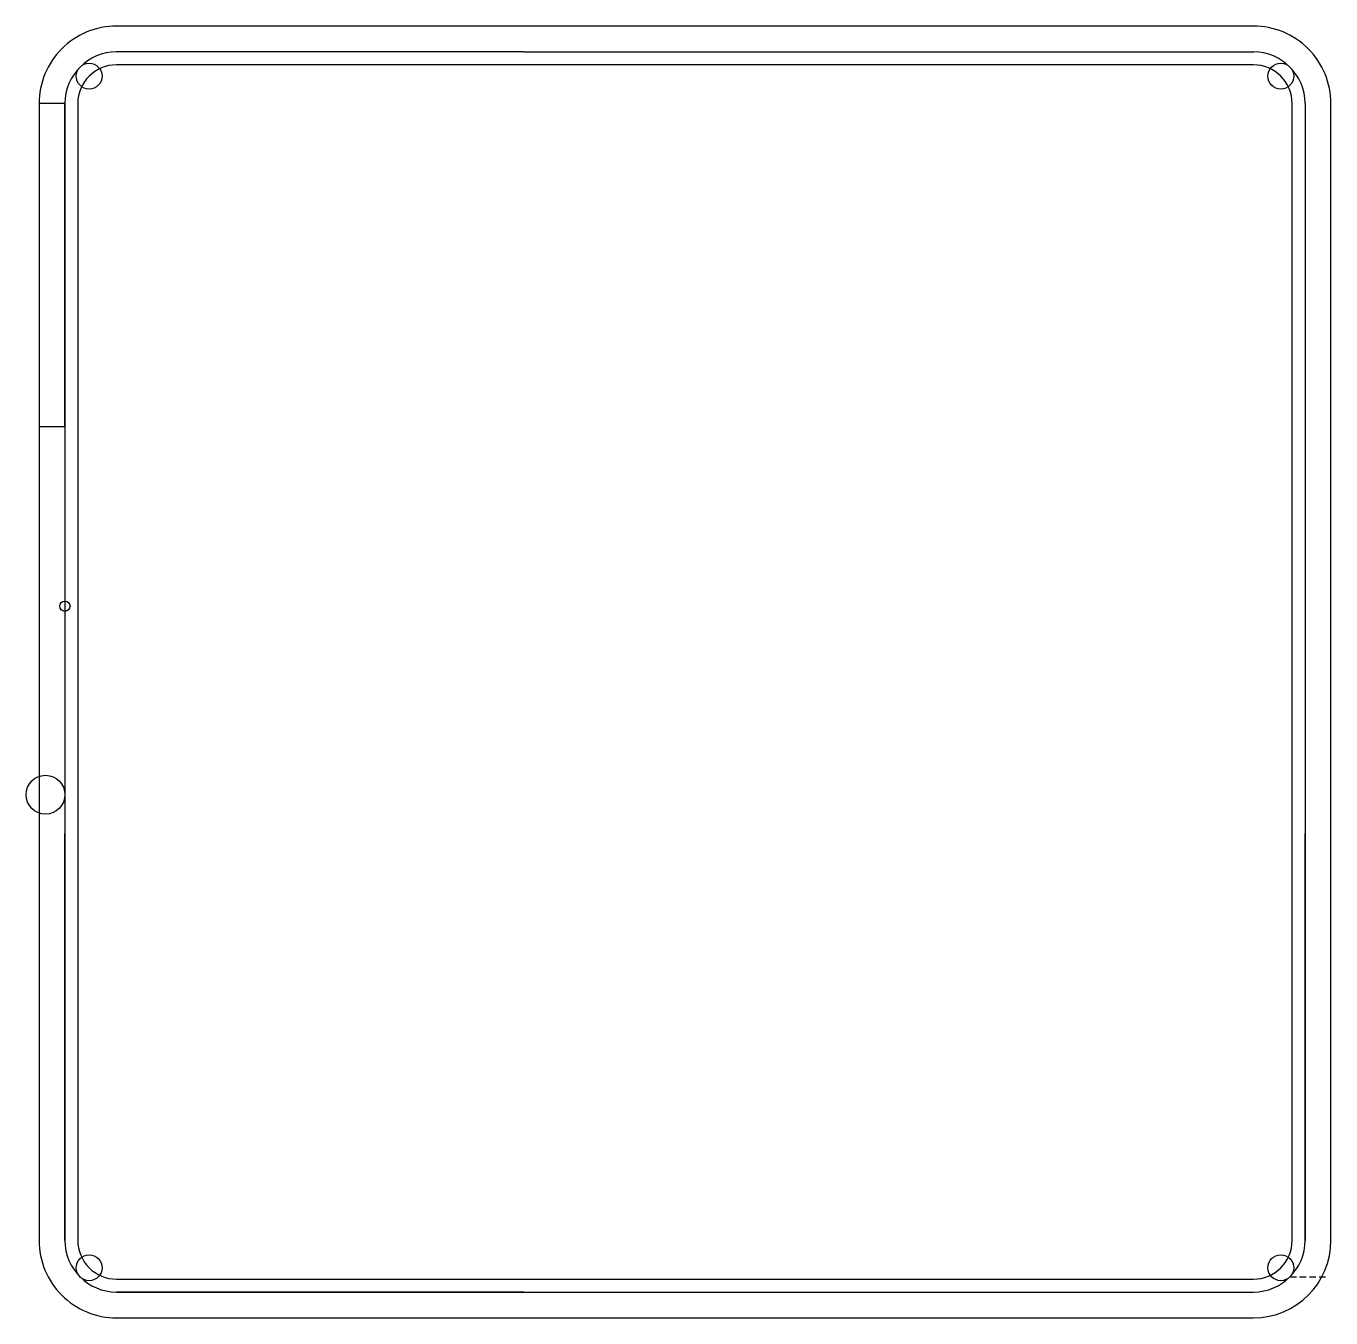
# Model space of a CAD drawing. Header units: millimetres. Extents: x -4 to 97, y -3 to 97.
import ezdxf

# ---------------------------------------------------------------- set-up
doc = ezdxf.new("R2010")
doc.units = ezdxf.units.MM
doc.linetypes.add('DASHED', pattern=[0.75, 0.5, -0.25])
doc.layers.get('0').update_dxf_attribs({"linetype": 'CONTINUOUS'})
doc.layers.add('1', color=7, linetype='DASHED')

msp = doc.modelspace()

# ---------------------------------------------------------------- linework, layer by layer
for p, q in [((34.33, 94.83), (2.83, 94.83)), ((34.33, 94.83), (59.33, 94.83)), ((59.33, 94.83), (90.83, 94.83)), ((-1.17, 90.83), (-3.17, 90.83)), ((-1.17, 90.83), (-1.17, 34.33)), ((-1.17, 65.83), (-1.17, 90.83)), ((94.83, 90.83), (94.83, 34.33)), ((-3.17, 65.83), (-1.17, 65.83)), ((-1.17, 34.33), (-1.17, 2.83)), ((-1.17, 2.83), (-1.17, 34.33)), ((94.83, 2.83), (94.83, 34.33)), ((94.83, 34.33), (94.83, 2.83)), ((2.83, -1.17), (34.33, -1.17)), ((34.33, -1.17), (2.83, -1.17)), ((30.64, -1.17), (90.83, -1.17)), ((59.33, -1.17), (90.83, -1.17))]:
    msp.add_line(p, q)
for points in [[(-3.17, 90.83), (-3.17, 2.83, 0.414214), (2.83, -3.17), (90.83, -3.17, 0.414213), (96.83, 2.83), (96.83, 90.83, 0.414214), (90.83, 96.83), (59.33, 96.83), (34.33, 96.83), (2.83, 96.83, 0.414214)], [(2.83, 93.83, 0.414213), (-0.17, 90.83), (-0.17, 2.83, 0.414214), (2.83, -0.17), (90.83, -0.17, 0.414213), (93.83, 2.83), (93.83, 90.83, 0.414213), (90.83, 93.83), (59.33, 93.83), (34.33, 93.83)]]:
    msp.add_lwpolyline(points, format="xyb", close=True)
for centre, radius in [((0.71, 92.95), 1), ((92.95, 92.95), 1), ((-1.17, 51.92), 0.4), ((-2.67, 37.33), 1.5), ((0.71, 0.71), 1), ((92.95, 0.71), 1)]:
    msp.add_circle(centre, radius)
for centre, start, end in [((2.83, 90.83), 90, 180), ((90.83, 90.83), 0, 90), ((2.83, 2.83), 180, 270), ((2.83, 2.83), 180, 270), ((90.83, 2.83), 270, 360), ((90.83, 2.83), 270, 360)]:
    msp.add_arc(centre, 4, start, end)
msp.add_point((0, 0))
at = {"layer": '1'}
msp.add_line((93.66, 0), (96.66, 0), dxfattribs=at)

doc.saveas('drawing.dxf')
